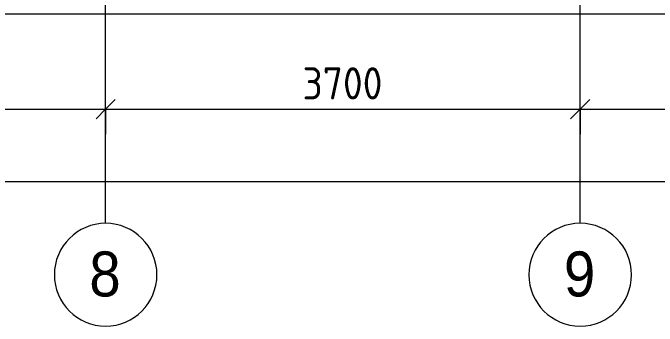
# Model space of a CAD drawing. Header units: millimetres. Extents: x -7229 to 193500, y -8553 to 29000.
# Drawn here: x 157260 to 162282, y -2706 to -269 of the extents above; entities that cross this region are included whole.
import ezdxf

# ---------------------------------------------------------------- set-up
doc = ezdxf.new("R2010")
doc.units = ezdxf.units.MM
for name, color, linetype, lineweight in [('A-ANNO-DIMS', 7, 'Continuous', 9), ('A-ANNO-DIMS-100', 7, 'Continuous', 9), ('A-WALL-1', 7, 'Continuous', 9), ('Оси', 7, 'Continuous', 9), ('Оси-1', 7, 'Continuous', 20)]:
    doc.layers.add(name, color=color, linetype=linetype, lineweight=lineweight)
doc.styles.add('Arial_1', font='arial.ttf', dxfattribs={"width": 0.9, "height": 350})
doc.styles.add('ISOCPEUR_1', font='isocpeur.ttf', dxfattribs={"width": 0.9, "height": 250})
doc.dimstyles.new('ISO-2_5_0_9К_БОЛЬШОЙ', dxfattribs={"dimscale": 304.8, "dimtxt": 248.995294, "dimasz": 0.492126, "dimexe": 0.393701, "dimexo": 0.984252, "dimgap": 0, "dimtad": 1, "dimdec": 0, "dimrnd": 10, "dimzin": 0, "dimdsep": 46, "dimtxsty": 'ISOCPEUR_1', "dimblk1": 'OBLIQUE', "dimblk2": 'OBLIQUE', "dimsah": 1, "dimcen": 0.09, "dimdle": 0.393701, "dimazin": 0, "dimtfac": 1, "dimtdec": 4, "dimtix": 1, "dimtmove": 0, "dimatfit": 3, "dimfxl": 1, "dimtvp": 1, "dimtolj": 1, "dimtzin": 0, "dimarcsym": 2})

# ---------------------------------------------------------------- blocks, each defined once
blk = doc.blocks.new('Ось сетки - D8-29747960-План зашивки приборов отопления в осях 1-12')
at = {"layer": 'Оси-1'}
for start, end in [(360, 180), (180, 360)]:
    blk.add_arc((0, 0), 4, start, end, dxfattribs=at)
blk = doc.blocks.new('DIMBLOCK8-План зашивки приборов отопления в осях 1-12')
at = {"layer": 'A-ANNO-DIMS-100'}
for p, q in [((154282.9, -1212.8), (154282.9, -898.9)), ((157982.9, -1212.8), (157982.9, -898.9)), ((154282.9, -1018.9), (157982.9, -1018.9)), ((154282.9, -1018.9), (154282.9, -1212.8)), ((157982.9, -1018.9), (157982.9, -1212.8))]:
    blk.add_line(p, q, dxfattribs=at)
at = {"layer": 'A-ANNO-DIMS-100', "lineweight": 20}
for p, q in [((154282.9, -1018.9), (154357.9, -943.9)), ((157982.9, -1018.9), (158057.9, -943.9)), ((154282.9, -1018.9), (154207.9, -1093.9)), ((157982.9, -1018.9), (157907.9, -1093.9))]:
    blk.add_line(p, q, dxfattribs=at)
at = {"layer": 'A-ANNO-DIMS-100', "color": 0, "insert": (155816.9, -692.3), "char_height": 250, "width": 758.478, "attachment_point": 1, "line_spacing_factor": 1.149209, "style": 'ISOCPEUR_1'}
blk.add_mtext('3700', dxfattribs=at)
blk = doc.blocks.new('_Oblique')
at = {"color": 0, "linetype": 'ByBlock', "lineweight": -2}
blk.add_line((-0.5, -0.5), (0.5, 0.5), dxfattribs=at)
blk = doc.blocks.new('DIMBLOCK9-План зашивки приборов отопления в осях 1-12')
at = {"layer": 'A-ANNO-DIMS-100'}
for p, q in [((157982.9, -1212.8), (157982.9, -898.9)), ((161682.9, -1212.8), (161682.9, -898.9)), ((157982.9, -1018.9), (161682.9, -1018.9)), ((157982.9, -1018.9), (157982.9, -1212.8)), ((161682.9, -1018.9), (161682.9, -1212.8))]:
    blk.add_line(p, q, dxfattribs=at)
at = {"layer": 'A-ANNO-DIMS-100', "lineweight": 20}
for p, q in [((157982.9, -1018.9), (158057.9, -943.9)), ((161682.9, -1018.9), (161757.9, -943.9)), ((157982.9, -1018.9), (157907.9, -1093.9)), ((161682.9, -1018.9), (161607.9, -1093.9))]:
    blk.add_line(p, q, dxfattribs=at)
at = {"layer": 'A-ANNO-DIMS-100', "color": 0, "insert": (159516.9, -692.3), "char_height": 250, "width": 758.478, "attachment_point": 1, "line_spacing_factor": 1.149209, "style": 'ISOCPEUR_1'}
blk.add_mtext('3700', dxfattribs=at)
blk = doc.blocks.new('DIMBLOCK10-План зашивки приборов отопления в осях 1-12')
at = {"layer": 'A-ANNO-DIMS-100'}
for p, q in [((161682.9, -1212.8), (161682.9, -898.9)), ((165382.9, -1212.8), (165382.9, -898.9)), ((161682.9, -1018.9), (165382.9, -1018.9)), ((161682.9, -1018.9), (161682.9, -1212.8)), ((165382.9, -1018.9), (165382.9, -1212.8))]:
    blk.add_line(p, q, dxfattribs=at)
at = {"layer": 'A-ANNO-DIMS-100', "lineweight": 20}
for p, q in [((161682.9, -1018.9), (161757.9, -943.9)), ((165382.9, -1018.9), (165457.9, -943.9)), ((161682.9, -1018.9), (161607.9, -1093.9)), ((165382.9, -1018.9), (165307.9, -1093.9))]:
    blk.add_line(p, q, dxfattribs=at)
at = {"layer": 'A-ANNO-DIMS-100', "color": 0, "insert": (163216.9, -692.3), "char_height": 250, "width": 758.478, "attachment_point": 1, "line_spacing_factor": 1.149209, "style": 'ISOCPEUR_1'}
blk.add_mtext('3700', dxfattribs=at)
blk = doc.blocks.new('DIMBLOCK26-План зашивки приборов отопления в осях 1-12')
at = {"layer": 'A-ANNO-DIMS-100'}
for p, q in [((135882.9, -1775), (135882.9, -1461)), ((174082.9, -1775), (174082.9, -1461)), ((135762.9, -1581), (174202.9, -1581)), ((135882.9, -1581), (135882.9, -1775)), ((174082.9, -1581), (174082.9, -1775))]:
    blk.add_line(p, q, dxfattribs=at)
at = {"layer": 'A-ANNO-DIMS-100', "lineweight": 20}
for p, q in [((135882.9, -1581), (135957.9, -1506)), ((174082.9, -1581), (174157.9, -1506)), ((135882.9, -1581), (135807.9, -1656)), ((174082.9, -1581), (174007.9, -1656))]:
    blk.add_line(p, q, dxfattribs=at)
at = {"layer": 'A-ANNO-DIMS-100', "color": 0, "insert": (154587.9, -1254.4), "char_height": 250, "width": 948.097, "attachment_point": 1, "line_spacing_factor": 1.149209, "style": 'ISOCPEUR_1'}
blk.add_mtext('38200', dxfattribs=at)

msp = doc.modelspace()

# ---------------------------------------------------------------- linework, layer by layer
at = {"layer": 'A-WALL-1'}
msp.add_line((174055.5, -280), (135482.9, -280), dxfattribs=at)
at = {"layer": 'Оси'}
for p, q in [((157982.9, -1906.3), (157982.9, 593.7)), ((161682.9, -1906.3), (161682.9, 593.7))]:
    msp.add_line(p, q, dxfattribs=at)

# ---------------------------------------------------------------- block references
at = {"layer": 'Оси-1', "xscale": 99.99999999999993, "yscale": 99.99999999999993, "zscale": 99.99999999999993}
for p in [(157982.9, -2306.3), (161682.9, -2306.3)]:
    msp.add_blockref('Ось сетки - D8-29747960-План зашивки приборов отопления в осях 1-12', p, dxfattribs=at)

# ---------------------------------------------------------------- texts
at = {"layer": 'Оси', "char_height": 350, "width": 303.038, "attachment_point": 1, "style": 'Arial_1'}
for s, insert in [('\\fArial|b0|i0|c204|p34|;\\W.9;8', (157855.4, -2125.6)), ('\\fArial|b0|i0|c204|p34|;\\W.9;9', (161555.4, -2125.6))]:
    msp.add_mtext(s, dxfattribs=dict(at, insert=insert))

# ---------------------------------------------------------------- dimensions: what is measured, and where the dimension line sits
at = {"layer": 'A-ANNO-DIMS'}
for base, p1, p2, override, picture, middle in [((157982.9, -1018.9), (154282.9, -912.8), (157982.9, -912.8), {"dimpost": '<>', "dimfxl": 3700}, 'DIMBLOCK8-План зашивки приборов отопления в осях 1-12', (156132.9, -893.9)), ((161682.9, -1018.9), (157982.9, -912.8), (161682.9, -912.8), {"dimpost": '<>', "dimfxl": 3700}, 'DIMBLOCK9-План зашивки приборов отопления в осях 1-12', (159832.9, -893.9)), ((165382.9, -1018.9), (161682.9, -912.8), (165382.9, -912.8), {"dimpost": '<>', "dimfxl": 3700}, 'DIMBLOCK10-План зашивки приборов отопления в осях 1-12', (163532.9, -893.9)), ((174082.9, -1581), (135882.9, -1475), (174082.9, -1475), {"dimpost": '<>', "dimfxl": 38199.999966}, 'DIMBLOCK26-План зашивки приборов отопления в осях 1-12', (154982.9, -1456))]:
    dim = msp.add_linear_dim(base=base, p1=p1, p2=p2, dimstyle='ISO-2_5_0_9К_БОЛЬШОЙ', override=override, dxfattribs=at)
    dim.commit()
    dim.dimension.update_dxf_attribs({"geometry": picture, "text_midpoint": middle})

doc.saveas('drawing.dxf')
